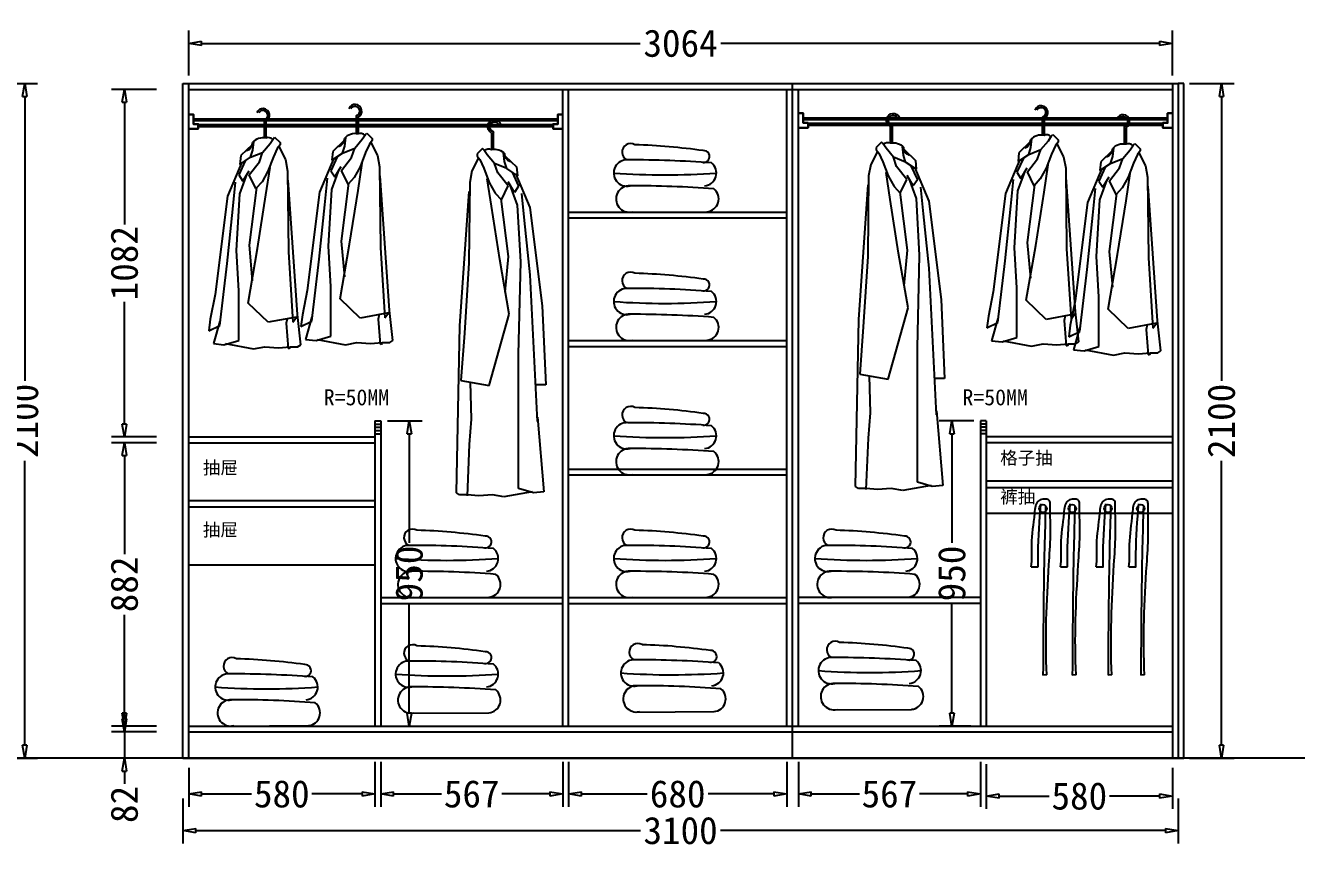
# Model space of a CAD drawing. Header units: millimetres. Extents: x 304407 to 361076, y -1262425 to -1203358.
# Drawn here: x 312663 to 316622, y -1259102 to -1256539 of the extents above; entities that cross this region are included whole.
import ezdxf

# ---------------------------------------------------------------- set-up
doc = ezdxf.new("R2010")
doc.units = ezdxf.units.MM
doc.header["$LTSCALE"] = 20
doc.layers.get('Defpoints').update_dxf_attribs({"color": 250})
for name, color, linetype in [('4', 1, 'Continuous'), ('6', 6, 'Continuous'), ('8', 8, 'Continuous'), ('LAYER10', 11, 'Continuous'), ('LAYER8', 11, 'Continuous'), ('图层3', 4, 'Continuous'), ('墙体', 40, 'Continuous')]:
    doc.layers.add(name, color=color, linetype=linetype)
doc.styles.get("Standard").update_dxf_attribs({"font": 'SimSun.ttf', "height": 85})
doc.styles.add('text', font='SimSun.ttf', dxfattribs={"height": 85})
doc.dimstyles.new('周文晶', dxfattribs={"dimtxt": 70, "dimasz": 40, "dimexe": 40, "dimexo": 30, "dimgap": 10, "dimtad": 0, "dimdec": 0, "dimtxsty": 'Standard', "dimblk": 'CLOSEDBLANK', "dimcen": 200, "dimclrd": 256, "dimclre": 256, "dimadec": 0, "dimazin": 0, "dimtfac": 1, "dimtdec": 0, "dimtmove": 0, "dimatfit": 3, "dimldrblk": 'CLOSEDBLANK', "dimfxl": 100, "dimfxlon": 1, "dimarcsym": 0})

# ---------------------------------------------------------------- blocks, each defined once
blk = doc.blocks.new('_ClosedBlank')
at = {"color": 0, "linetype": 'ByBlock', "lineweight": -2}
for p, q in [((-1, 0.167), (0, 0)), ((-1, 0.167), (-1, -0.167)), ((0, 0), (-1, -0.167))]:
    blk.add_line(p, q, dxfattribs=at)
blk = doc.blocks.new('*D2313')
at = {"lineweight": -2, "transparency": 16777216}
for p, q in [((312560.9, -1256720.1), (312700.9, -1256720.1)), ((312660.9, -1256760.1), (312660.9, -1257645.3)), ((312660.9, -1258780.1), (312660.9, -1257894.8)), ((312560.9, -1258820.1), (312700.9, -1258820.1))]:
    blk.add_line(p, q, dxfattribs=at)
at = {"layer": 'Defpoints', "color": 0, "transparency": 16777216}
for p in [(312526, -1256720.1), (312660.9, -1256720.1), (312526, -1258820.1)]:
    blk.add_point(p, dxfattribs=at)
at = {"lineweight": -2, "transparency": 16777216, "xscale": 40, "yscale": 40, "zscale": 40}
for p, rotation in [((312660.9, -1256720.1), 90), ((312660.9, -1258820.1), 270)]:
    blk.add_blockref('_ClosedBlank', p, dxfattribs=dict(at, rotation=rotation))
at = {"color": 0, "transparency": 16777216, "insert": (312660.9, -1257770.1), "char_height": 85, "attachment_point": 5, "rotation": 90}
blk.add_mtext('2100', dxfattribs=at)
blk = doc.blocks.new('*D2316')
at = {"lineweight": -2, "transparency": 16777216}
for p, q in [((313171.6, -1258850.1), (313171.6, -1258971.6)), ((313751.6, -1258831.6), (313751.6, -1258971.6)), ((313211.6, -1258931.6), (313367.5, -1258931.6)), ((313711.6, -1258931.6), (313555.6, -1258931.6))]:
    blk.add_line(p, q, dxfattribs=at)
at = {"layer": 'Defpoints', "color": 0, "transparency": 16777216}
for p in [(313751.6, -1258720.1), (313171.6, -1258820.1), (313751.6, -1258931.6)]:
    blk.add_point(p, dxfattribs=at)
at = {"lineweight": -2, "transparency": 16777216, "xscale": 40, "yscale": 40, "zscale": 40, "rotation": 180}
blk.add_blockref('_ClosedBlank', (313171.6, -1258931.6), dxfattribs=at)
at = {"lineweight": -2, "transparency": 16777216, "xscale": 40, "yscale": 40, "zscale": 40}
blk.add_blockref('_ClosedBlank', (313751.6, -1258931.6), dxfattribs=at)
at = {"color": 0, "transparency": 16777216, "insert": (313461.6, -1258931.6), "char_height": 85, "attachment_point": 5}
blk.add_mtext('580', dxfattribs=at)
blk = doc.blocks.new('*D2317')
at = {"lineweight": -2, "transparency": 16777216}
for p, q in [((315070.6, -1258831.6), (315070.6, -1258971.6)), ((315637.6, -1258831.6), (315637.6, -1258971.6)), ((315110.6, -1258931.6), (315260.5, -1258931.6)), ((315597.6, -1258931.6), (315447.7, -1258931.6))]:
    blk.add_line(p, q, dxfattribs=at)
at = {"layer": 'Defpoints', "color": 0, "transparency": 16777216}
for p in [(315070.6, -1258720.1), (315637.6, -1258720.1), (315637.6, -1258931.6)]:
    blk.add_point(p, dxfattribs=at)
at = {"lineweight": -2, "transparency": 16777216, "xscale": 40, "yscale": 40, "zscale": 40, "rotation": 180}
blk.add_blockref('_ClosedBlank', (315070.6, -1258931.6), dxfattribs=at)
at = {"lineweight": -2, "transparency": 16777216, "xscale": 40, "yscale": 40, "zscale": 40}
blk.add_blockref('_ClosedBlank', (315637.6, -1258931.6), dxfattribs=at)
at = {"color": 0, "transparency": 16777216, "insert": (315354.1, -1258931.6), "char_height": 85, "attachment_point": 5}
blk.add_mtext('567', dxfattribs=at)
blk = doc.blocks.new('*D2318')
at = {"lineweight": -2, "transparency": 16777216}
for p, q in [((313171.6, -1256694.7), (313171.6, -1256554.7)), ((316235.6, -1256694.7), (316235.6, -1256554.7)), ((313211.6, -1256594.7), (314578.3, -1256594.7)), ((316195.6, -1256594.7), (314828.8, -1256594.7))]:
    blk.add_line(p, q, dxfattribs=at)
at = {"layer": 'Defpoints', "color": 0, "transparency": 16777216}
for p in [(316235.6, -1256594.7), (313171.6, -1256738.1), (316235.6, -1256738.1)]:
    blk.add_point(p, dxfattribs=at)
at = {"lineweight": -2, "transparency": 16777216, "xscale": 40, "yscale": 40, "zscale": 40, "rotation": 180}
blk.add_blockref('_ClosedBlank', (313171.6, -1256594.7), dxfattribs=at)
at = {"lineweight": -2, "transparency": 16777216, "xscale": 40, "yscale": 40, "zscale": 40}
blk.add_blockref('_ClosedBlank', (316235.6, -1256594.7), dxfattribs=at)
at = {"color": 0, "transparency": 16777216, "insert": (314703.6, -1256594.7), "char_height": 85, "attachment_point": 5}
blk.add_mtext('3064', dxfattribs=at)
blk = doc.blocks.new('*D2319')
at = {"lineweight": -2, "transparency": 16777216}
for p, q in [((313153.6, -1258945.7), (313153.6, -1259085.7)), ((316253.6, -1258945.7), (316253.6, -1259085.7)), ((313193.6, -1259045.7), (314579.3, -1259045.7)), ((316213.6, -1259045.7), (314827.8, -1259045.7))]:
    blk.add_line(p, q, dxfattribs=at)
at = {"layer": 'Defpoints', "color": 0, "transparency": 16777216}
for p in [(313153.6, -1258820.1), (316253.6, -1258820.1), (316253.6, -1259045.7)]:
    blk.add_point(p, dxfattribs=at)
at = {"lineweight": -2, "transparency": 16777216, "xscale": 40, "yscale": 40, "zscale": 40, "rotation": 180}
blk.add_blockref('_ClosedBlank', (313153.6, -1259045.7), dxfattribs=at)
at = {"lineweight": -2, "transparency": 16777216, "xscale": 40, "yscale": 40, "zscale": 40}
blk.add_blockref('_ClosedBlank', (316253.6, -1259045.7), dxfattribs=at)
at = {"color": 0, "transparency": 16777216, "insert": (314703.6, -1259045.7), "char_height": 85, "attachment_point": 5}
blk.add_mtext('3100', dxfattribs=at)
blk = doc.blocks.new('*D2320')
at = {"lineweight": -2, "transparency": 16777216}
for p, q in [((316288.4, -1256720.1), (316428.4, -1256720.1)), ((316388.4, -1256760.1), (316388.4, -1257645.3)), ((316388.4, -1258780.1), (316388.4, -1257894.8)), ((316288.4, -1258820.1), (316428.4, -1258820.1))]:
    blk.add_line(p, q, dxfattribs=at)
at = {"layer": 'Defpoints', "color": 0, "transparency": 16777216}
for p in [(316253.6, -1256720.1), (316388.4, -1256720.1), (316253.6, -1258820.1)]:
    blk.add_point(p, dxfattribs=at)
at = {"lineweight": -2, "transparency": 16777216, "xscale": 40, "yscale": 40, "zscale": 40}
for p, rotation in [((316388.4, -1256720.1), 90), ((316388.4, -1258820.1), 270)]:
    blk.add_blockref('_ClosedBlank', p, dxfattribs=dict(at, rotation=rotation))
at = {"color": 0, "transparency": 16777216, "insert": (316388.4, -1257770.1), "char_height": 85, "attachment_point": 5, "rotation": 90}
blk.add_mtext('2100', dxfattribs=at)
blk = doc.blocks.new('*D2321')
at = {"lineweight": -2, "transparency": 16777216}
for p, q in [((315616.6, -1257770.1), (315508.6, -1257770.1)), ((315548.6, -1257810.1), (315548.6, -1258150.1)), ((315548.6, -1258680.1), (315548.6, -1258340.1)), ((315607.6, -1258720.1), (315508.6, -1258720.1))]:
    blk.add_line(p, q, dxfattribs=at)
at = {"layer": 'Defpoints', "color": 0, "transparency": 16777216}
for p in [(315646.6, -1257770.1), (315548.6, -1258720.1), (315637.6, -1258720.1)]:
    blk.add_point(p, dxfattribs=at)
at = {"lineweight": -2, "transparency": 16777216, "xscale": 40, "yscale": 40, "zscale": 40}
for p, rotation in [((315548.6, -1257770.1), 90), ((315548.6, -1258720.1), 270)]:
    blk.add_blockref('_ClosedBlank', p, dxfattribs=dict(at, rotation=rotation))
at = {"color": 0, "transparency": 16777216, "insert": (315548.6, -1258245.1), "char_height": 85, "attachment_point": 5, "rotation": 90}
blk.add_mtext('950', dxfattribs=at)
blk = doc.blocks.new('*D2322')
at = {"lineweight": -2, "transparency": 16777216}
for p, q in [((315655.6, -1258838.3), (315655.6, -1258978.3)), ((316235.6, -1258850.1), (316235.6, -1258978.3)), ((315695.6, -1258938.3), (315851.5, -1258938.3)), ((316195.6, -1258938.3), (316039.6, -1258938.3))]:
    blk.add_line(p, q, dxfattribs=at)
at = {"layer": 'Defpoints', "color": 0, "transparency": 16777216}
for p in [(315655.6, -1258720.1), (316235.6, -1258820.1), (316235.6, -1258938.3)]:
    blk.add_point(p, dxfattribs=at)
at = {"lineweight": -2, "transparency": 16777216, "xscale": 40, "yscale": 40, "zscale": 40, "rotation": 180}
blk.add_blockref('_ClosedBlank', (315655.6, -1258938.3), dxfattribs=at)
at = {"lineweight": -2, "transparency": 16777216, "xscale": 40, "yscale": 40, "zscale": 40}
blk.add_blockref('_ClosedBlank', (316235.6, -1258938.3), dxfattribs=at)
at = {"color": 0, "transparency": 16777216, "insert": (315945.6, -1258938.3), "char_height": 85, "attachment_point": 5}
blk.add_mtext('580', dxfattribs=at)
blk = doc.blocks.new('*D2323')
at = {"lineweight": -2, "transparency": 16777216}
for p, q in [((312971.3, -1258698.1), (312971.3, -1258658.1)), ((313071.3, -1258738.1), (312931.3, -1258738.1)), ((312971.3, -1258738.1), (312971.3, -1258820.1)), ((313071.3, -1258820.1), (312931.3, -1258820.1)), ((312971.3, -1258860.1), (312971.3, -1258900.1))]:
    blk.add_line(p, q, dxfattribs=at)
at = {"layer": 'Defpoints', "color": 0, "transparency": 16777216}
for p in [(312971.3, -1258738.1), (313171.6, -1258738.1), (313153.6, -1258820.1)]:
    blk.add_point(p, dxfattribs=at)
at = {"lineweight": -2, "transparency": 16777216, "xscale": 40, "yscale": 40, "zscale": 40}
for p, rotation in [((312971.3, -1258738.1), 270), ((312971.3, -1258820.1), 90)]:
    blk.add_blockref('_ClosedBlank', p, dxfattribs=dict(at, rotation=rotation))
at = {"color": 0, "transparency": 16777216, "insert": (312971.3, -1258964.2), "char_height": 85, "attachment_point": 5, "rotation": 90}
blk.add_mtext('82', dxfattribs=at)
blk = doc.blocks.new('*D2324')
at = {"lineweight": -2, "transparency": 16777216}
for p, q in [((313071.3, -1257838.1), (312931.3, -1257838.1)), ((312971.3, -1257878.1), (312971.3, -1258184.8)), ((312971.3, -1258680.1), (312971.3, -1258373.4)), ((313071.3, -1258720.1), (312931.3, -1258720.1))]:
    blk.add_line(p, q, dxfattribs=at)
at = {"layer": 'Defpoints', "color": 0, "transparency": 16777216}
for p in [(312971.3, -1257838.1), (313171.6, -1257838.1), (313171.6, -1258720.1)]:
    blk.add_point(p, dxfattribs=at)
at = {"lineweight": -2, "transparency": 16777216, "xscale": 40, "yscale": 40, "zscale": 40}
for p, rotation in [((312971.3, -1257838.1), 90), ((312971.3, -1258720.1), 270)]:
    blk.add_blockref('_ClosedBlank', p, dxfattribs=dict(at, rotation=rotation))
at = {"color": 0, "transparency": 16777216, "insert": (312971.3, -1258279.1), "char_height": 85, "attachment_point": 5, "rotation": 90}
blk.add_mtext('882', dxfattribs=at)
blk = doc.blocks.new('*D2325')
at = {"lineweight": -2, "transparency": 16777216}
for p, q in [((313071.3, -1256738.1), (312931.3, -1256738.1)), ((312971.3, -1256778.1), (312971.3, -1257158.8)), ((312971.3, -1257780.1), (312971.3, -1257399.4)), ((313071.3, -1257820.1), (312931.3, -1257820.1))]:
    blk.add_line(p, q, dxfattribs=at)
at = {"layer": 'Defpoints', "color": 0, "transparency": 16777216}
for p in [(312971.3, -1256738.1), (313171.6, -1256738.1), (313171.6, -1257820.1)]:
    blk.add_point(p, dxfattribs=at)
at = {"lineweight": -2, "transparency": 16777216, "xscale": 40, "yscale": 40, "zscale": 40}
for p, rotation in [((312971.3, -1256738.1), 90), ((312971.3, -1257820.1), 270)]:
    blk.add_blockref('_ClosedBlank', p, dxfattribs=dict(at, rotation=rotation))
at = {"color": 0, "transparency": 16777216, "insert": (312971.3, -1257279.1), "char_height": 85, "attachment_point": 5, "rotation": 90}
blk.add_mtext('1082', dxfattribs=at)
blk = doc.blocks.new('*D2326')
at = {"lineweight": -2, "transparency": 16777216}
for p, q in [((313769.6, -1258831.6), (313769.6, -1258971.6)), ((314336.6, -1258831.6), (314336.6, -1258971.6)), ((313809.6, -1258931.6), (313959.5, -1258931.6)), ((314296.6, -1258931.6), (314146.7, -1258931.6))]:
    blk.add_line(p, q, dxfattribs=at)
at = {"layer": 'Defpoints', "color": 0, "transparency": 16777216}
for p in [(313769.6, -1258720.1), (314336.6, -1258720.1), (314336.6, -1258931.6)]:
    blk.add_point(p, dxfattribs=at)
at = {"lineweight": -2, "transparency": 16777216, "xscale": 40, "yscale": 40, "zscale": 40, "rotation": 180}
blk.add_blockref('_ClosedBlank', (313769.6, -1258931.6), dxfattribs=at)
at = {"lineweight": -2, "transparency": 16777216, "xscale": 40, "yscale": 40, "zscale": 40}
blk.add_blockref('_ClosedBlank', (314336.6, -1258931.6), dxfattribs=at)
at = {"color": 0, "transparency": 16777216, "insert": (314053.1, -1258931.6), "char_height": 85, "attachment_point": 5}
blk.add_mtext('567', dxfattribs=at)
blk = doc.blocks.new('*D2327')
at = {"lineweight": -2, "transparency": 16777216}
for p, q in [((313790.6, -1257770.1), (313898.6, -1257770.1)), ((313858.6, -1257810.1), (313858.6, -1258150.1)), ((313858.6, -1258680.1), (313858.6, -1258340.1)), ((313799.6, -1258720.1), (313898.6, -1258720.1))]:
    blk.add_line(p, q, dxfattribs=at)
at = {"layer": 'Defpoints', "color": 0, "transparency": 16777216}
for p in [(313760.6, -1257770.1), (313769.6, -1258720.1), (313858.6, -1258720.1)]:
    blk.add_point(p, dxfattribs=at)
at = {"lineweight": -2, "transparency": 16777216, "xscale": 40, "yscale": 40, "zscale": 40}
for p, rotation in [((313858.6, -1257770.1), 90), ((313858.6, -1258720.1), 270)]:
    blk.add_blockref('_ClosedBlank', p, dxfattribs=dict(at, rotation=rotation))
at = {"color": 0, "transparency": 16777216, "insert": (313858.6, -1258245.1), "char_height": 85, "attachment_point": 5, "rotation": 90}
blk.add_mtext('950', dxfattribs=at)
blk = doc.blocks.new('*D2328')
at = {"lineweight": -2, "transparency": 16777216}
for p, q in [((314354.6, -1258831.6), (314354.6, -1258971.6)), ((315034.6, -1258831.6), (315034.6, -1258971.6)), ((314394.6, -1258931.6), (314599.8, -1258931.6)), ((314994.6, -1258931.6), (314789.3, -1258931.6))]:
    blk.add_line(p, q, dxfattribs=at)
at = {"layer": 'Defpoints', "color": 0, "transparency": 16777216}
for p in [(314354.6, -1258720.1), (315034.6, -1258720.1), (315034.6, -1258931.6)]:
    blk.add_point(p, dxfattribs=at)
at = {"lineweight": -2, "transparency": 16777216, "xscale": 40, "yscale": 40, "zscale": 40, "rotation": 180}
blk.add_blockref('_ClosedBlank', (314354.6, -1258931.6), dxfattribs=at)
at = {"lineweight": -2, "transparency": 16777216, "xscale": 40, "yscale": 40, "zscale": 40}
blk.add_blockref('_ClosedBlank', (315034.6, -1258931.6), dxfattribs=at)
at = {"color": 0, "transparency": 16777216, "insert": (314694.6, -1258931.6), "char_height": 85, "attachment_point": 5}
blk.add_mtext('680', dxfattribs=at)
blk = doc.blocks.new('A$C1C5764E0')
at = {"layer": '8'}
for p, q in [((172.3, 708.4), (172.3, 657.4)), ((178.3, 708.4), (178.3, 657.4)), ((135.3, 635.3), (99.9, 601.9)), ((137.4, 618.5), (140.1, 644.9)), ((167.9, 611.6), (191.5, 639.3)), ((191.5, 639.3), (201.2, 654.6)), ((201.2, 654.6), (205.3, 658.7)), ((205.3, 658.7), (222, 642.1)), ((222, 635.2), (213.6, 624.1)), ((222, 642.1), (222, 635.2)), ((99.9, 601.9), (97.1, 574.2)), ((97.1, 574.2), (130.4, 596.4)), ((130.4, 596.4), (137.4, 618.5)), ((130.4, 596.4), (167.9, 611.6)), ((158.2, 582.5), (167.9, 611.6)), ((201.2, 597.8), (184.5, 553.4)), ((213.6, 624.1), (201.2, 597.8)), ((217.8, 629.6), (238.6, 589.4)), ((103, 580.9), (58.4, 475.1)), ((113.7, 585.2), (93.2, 541.7)), ((106.3, 522.1), (125.9, 554.7)), ((126.3, 542.3), (158.2, 582.5)), ((178.3, 479.5), (191.3, 564.6)), ((238.6, 589.4), (245.5, 553.4)), ((75, 435), (83.4, 518.8)), ((93.2, 541.7), (106.3, 522.1)), ((96.5, 482.8), (119.4, 544.9)), ((147.1, 499.3), (126.3, 542.3)), ((166.5, 520.1), (147.1, 499.3)), ((184.5, 553.4), (166.5, 520.1)), ((245.5, 553.4), (248.3, 302.5)), ((276.4, 106.8), (247, 525.3)), ((58.4, 475.1), (19.5, 168.8)), ((86.6, 306.3), (96.5, 482.8)), ((148.8, 502.4), (125.9, 322.6)), ((152.1, 312.8), (178.3, 479.5)), ((57, 265.8), (75, 435)), ((125.9, 322.6), (135.7, 211.4)), ((93.2, 180.9), (86.6, 306.3)), ((122.6, 142.8), (152.1, 312.8)), ((248.3, 302.5), (262.2, 83.5)), ((34.3, 73.1), (57, 265.8)), ((19.5, 168.8), (4.8, 92.7)), ((93.2, 26.2), (93.2, 180.9)), ((184.8, 82.8), (122.6, 142.8)), ((4.8, 92.7), (0, 56.7)), ((34.3, 86.2), (14.7, 16.3)), ((273.1, 99.1), (184.8, 82.8)), ((244.2, 93.8), (240.9, 79.6)), ((240.9, 79.6), (247.4, 1.1)), ((262.2, 83.5), (273.1, 99.1)), ((286.7, 13.1), (276.4, 106.8)), ((0, 56.7), (34.3, 73.1)), ((14.7, 16.3), (47.4, 13.1)), ((47.4, 13.1), (93.2, 26.2)), ((50.7, 16.3), (139, 0)), ((139, 0), (175, 6.5)), ((175, 6.5), (217.5, 3.3)), ((217.5, 3.3), (253.5, 6.5)), ((247.4, 1.1), (254, 3.3)), ((253.5, 6.5), (276.9, 6.5)), ((276.9, 6.5), (286.7, 13.1))]:
    blk.add_line(p, q, dxfattribs=at)
for centre, radius, start, end in [((168.9, 727.1), 20.9, 296.6338, 159.5285), ((168.9, 727.1), 14.9, 296.6338, 150.6175), ((175.9, 709.9), 3.91, 94.6712, 201.9626), ((110.9, 641.2), 25.1, 286.2636, 2.0248), ((168.9, 613.1), 43.9, 77.6993, 138.5966), ((186.2, 639.8), 18, 42.48, 116.3392)]:
    blk.add_arc(centre, radius, start, end, dxfattribs=at)
blk = doc.blocks.new('A$C4F477F88')
at = {"layer": 'LAYER10'}
blk.add_blockref('A$C1C5764E0', (0, 0), dxfattribs=at)
blk = doc.blocks.new('A$C5E603B19')
at = {"layer": 'LAYER8'}
blk.add_blockref('A$C4F477F88', (0, 0), dxfattribs=at)
blk = doc.blocks.new('A$C1B0A679D')
at = {"layer": '图层3'}
blk.add_blockref('A$C5E603B19', (0, 0), dxfattribs=at)
blk = doc.blocks.new('A$C52EB379C')
at = {"layer": '8'}
for p, q in [((163.3, 1134.6), (163.3, 1083.5)), ((169.3, 1134.6), (169.3, 1083.5)), ((128.4, 1044.7), (131.2, 1071)), ((182.5, 1065.5), (192.3, 1080.7)), ((192.3, 1080.7), (196.4, 1084.9)), ((196.4, 1084.9), (213.1, 1068.3)), ((126.4, 1061.5), (91, 1028.1)), ((121.5, 1022.5), (128.4, 1044.7)), ((121.5, 1022.5), (159, 1037.8)), ((149.3, 1008.7), (159, 1037.8)), ((159, 1037.8), (182.5, 1065.5)), ((204.7, 1050.2), (192.3, 1023.9)), ((213.1, 1061.3), (204.7, 1050.2)), ((208.9, 1055.8), (229.7, 1015.6)), ((213.1, 1068.3), (213.1, 1061.3)), ((94.1, 1007.1), (49.5, 901.3)), ((104.8, 1011.4), (84.3, 967.8)), ((91, 1028.1), (88.2, 1000.3)), ((88.2, 1000.3), (121.5, 1022.5)), ((117.4, 968.5), (149.3, 1008.7)), ((169.3, 905.7), (182.4, 990.7)), ((192.3, 1023.9), (175.6, 979.5)), ((229.7, 1015.6), (236.6, 979.5)), ((84.3, 967.8), (97.4, 948.2)), ((87.6, 909), (110.5, 971.1)), ((97.4, 948.2), (117, 980.9)), ((138.2, 925.5), (117.4, 968.5)), ((175.6, 979.5), (157.6, 946.3)), ((236.6, 979.5), (239.4, 728.7)), ((267.5, 533), (238.1, 951.5)), ((66.1, 861.1), (74.5, 944.9)), ((139.9, 928.6), (117, 748.8)), ((157.6, 946.3), (138.2, 925.5)), ((49.5, 901.3), (10.6, 595)), ((77.7, 732.4), (87.6, 909)), ((143.2, 738.9), (169.3, 905.7)), ((48.1, 692), (66.1, 861.1)), ((84.3, 444.7), (77.7, 732.4)), ((113.7, 568.9), (143.2, 738.9)), ((117, 748.8), (126.8, 637.6)), ((239.4, 728.7), (253.3, 509.7)), ((25.4, 235.4), (48.1, 692)), ((10.6, 595), (0, 349)), ((175.9, 346.6), (113.7, 568.9)), ((277.8, 13.1), (267.5, 533)), ((253.3, 509.7), (264.2, 362.9)), ((84.3, 26.2), (84.3, 444.7)), ((264.2, 362.9), (175.9, 346.6)), ((235.3, 357.6), (232, 242)), ((0, 349), (31, 349)), ((25.4, 248.5), (5.8, 16.3)), ((232, 242), (238.5, 163.5)), ((238.5, 163.5), (245.1, 3.3)), ((5.8, 16.3), (38.5, 13.1)), ((38.5, 13.1), (84.3, 26.2)), ((41.7, 16.3), (130.1, 0)), ((130.1, 0), (166.1, 6.5)), ((166.1, 6.5), (208.6, 3.3)), ((208.6, 3.3), (244.6, 6.5)), ((244.6, 6.5), (268, 6.5)), ((268, 6.5), (277.8, 13.1))]:
    blk.add_line(p, q, dxfattribs=at)
for centre, radius, start, end in [((160, 1153.2), 20.9, 296.6338, 159.5285), ((160, 1153.2), 14.9, 296.6338, 150.6175), ((167, 1136), 3.91, 94.6712, 201.9626), ((160, 1039.2), 43.9, 77.6993, 138.5966), ((177.3, 1066), 18, 42.48, 116.3392), ((102, 1067.4), 25.1, 286.2636, 2.0248)]:
    blk.add_arc(centre, radius, start, end, dxfattribs=at)
blk = doc.blocks.new('A$C05785CA5')
at = {"layer": 'LAYER10'}
blk.add_blockref('A$C52EB379C', (0, 0), dxfattribs=at)
blk = doc.blocks.new('A$C100967EE')
at = {"layer": 'LAYER10'}
blk.add_blockref('A$C05785CA5', (0, 0), dxfattribs=at)
blk = doc.blocks.new('A$C65D30603')
at = {"layer": 'LAYER8'}
blk.add_blockref('A$C100967EE', (0, 0), dxfattribs=at)
blk = doc.blocks.new('A$C50CE712E')
at = {"layer": '图层3'}
blk.add_blockref('A$C65D30603', (0, 0), dxfattribs=at)
blk = doc.blocks.new('A$C11F00F61')
at = {"color": 8}
blk.add_line((48.2, 0), (290.3, 1.2), dxfattribs=at)
at = {"layer": '墙体', "color": 8}
for centre, radius, start, end in [((52.6, 186.6), 26.7, 59.8021, 244.0801), ((9.8, -1698.7), 1909.1, 81.8981, 88.3112), ((41, 121.6), 41, 86.0834, 284.0988), ((53.8, -3125.6), 3288.1, 85.6244, 90.1755), ((280.3, 173), 18.4, 260.1551, 94.4157), ((159.2, 2329.1), 2213.2, 265.8756, 274.159), ((279.7, 121.7), 40, 274.9406, 51.3165), ((48.2, 41), 41, 86.0834, 284.0988), ((61, -3206.2), 3288.1, 85.6244, 90.1755), ((286.9, 41.1), 40, 274.9406, 51.3165)]:
    blk.add_arc(centre, radius, start, end, dxfattribs=at)
blk = doc.blocks.new('A$C3B9601DC')
at = {"layer": '4', "color": 8}
blk.add_line((62, 1.5), (47.4, 0), dxfattribs=at)
for points, knots in [([(62, 1.5), (55.4, 144.3), (62.8, 324.3), (78.7, 548.8), (75.2, 622.1), (75.7, 684.6), (46.8, 686.9), (17.9, 676.1), (12.7, 599.8), (-1.5, 524.3), (4.4, 450.4), (0, 421.8)], [0, 0, 0, 0, 428.516837, 544.203019, 664.137455, 677.621305, 701.749401, 722.125787, 770.743064, 895.133582, 980.731534, 980.731534, 980.731534, 980.731534]), ([(37.8, 667.5), (32.8, 603.2), (26.4, 521.3), (26.8, 439.3), (26.9, 421.8)], [0, 0, 0, 0, 193.394932, 246.046188, 246.046188, 246.046188, 246.046188])]:
    blk.add_open_spline(points, degree=3, knots=knots, dxfattribs=at)
blk.add_spline([(57.6, 658.7), (53.2, 497.8), (47.4, 0)], degree=3, dxfattribs=at)
blk.add_open_spline([(1.4, 421.8), (10.7, 421.8), (19.9, 421.8), (29.2, 421.8)], degree=3, dxfattribs=at)
at = {"layer": '6', "color": 8}
blk.add_circle((47.2, 648.9), 15, dxfattribs=at)
blk = doc.blocks.new('edr334343')
at = {"layer": '6', "color": 8, "xscale": 0.7999999999301508, "yscale": 0.7999999999301508, "zscale": 0.7999999999301508}
for p in [(311012.9, -1202094.7), (311104.2, -1202094.7), (311215.5, -1202094.7), (311317.6, -1202094.7)]:
    blk.add_blockref('A$C3B9601DC', p, dxfattribs=at)

msp = doc.modelspace()

# ---------------------------------------------------------------- linework, layer by layer
for p, q in [((313153.6, -1258820.1), (313153.6, -1256720.1)), ((313153.6, -1256720.1), (316253.6, -1256720.1)), ((313171.6, -1258820.1), (313171.6, -1256720.1)), ((313171.6, -1256738.1), (316235.6, -1256738.1)), ((314336.6, -1258720.1), (314336.6, -1256738.1)), ((314354.6, -1258720.1), (314354.6, -1256738.1)), ((315034.6, -1258720.1), (315034.6, -1256738.1)), ((315052.6, -1258820.1), (315052.6, -1256720.1)), ((315070.6, -1258720.1), (315070.6, -1256738.1)), ((316235.6, -1256720.1), (316235.6, -1258820.1)), ((316253.6, -1256720.1), (316253.6, -1258820.1)), ((316271.6, -1256720.1), (316253.6, -1256720.1)), ((316271.6, -1258820.1), (316271.6, -1256720.1)), ((314354.6, -1257120.1), (315034.6, -1257120.1)), ((314354.6, -1257138.1), (315034.6, -1257138.1)), ((314354.6, -1257520.1), (315034.6, -1257520.1)), ((314354.6, -1257538.1), (315034.6, -1257538.1)), ((313751.6, -1257770.1), (313751.6, -1258720.1)), ((313751.6, -1257770.1), (313769.6, -1257770.1)), ((313751.6, -1257780.1), (313769.6, -1257780.1)), ((313769.6, -1257770.1), (313769.6, -1258720.1)), ((315637.6, -1257770.1), (315637.6, -1258720.1)), ((315655.6, -1257770.1), (315637.6, -1257770.1)), ((315655.6, -1257780.1), (315637.6, -1257780.1)), ((315655.6, -1257770.1), (315655.6, -1258720.1)), ((313171.6, -1257820.1), (313751.6, -1257820.1)), ((313751.6, -1257790.1), (313769.6, -1257790.1)), ((313751.6, -1257800.1), (313769.6, -1257800.1)), ((313751.6, -1257810.1), (313769.6, -1257810.1)), ((315655.6, -1257790.1), (315637.6, -1257790.1)), ((315655.6, -1257800.1), (315637.6, -1257800.1)), ((315655.6, -1257810.1), (315637.6, -1257810.1)), ((316235.6, -1257820.1), (315655.6, -1257820.1)), ((313171.6, -1257838.1), (313751.6, -1257838.1)), ((316235.6, -1257838.1), (315655.6, -1257838.1)), ((314354.6, -1257920.1), (315034.6, -1257920.1)), ((314354.6, -1257938.1), (315034.6, -1257938.1)), ((316235.6, -1257958.1), (315655.6, -1257958.1)), ((316235.6, -1257978.1), (315655.6, -1257978.1)), ((313171.6, -1258018.1), (313751.6, -1258018.1)), ((313171.6, -1258038.1), (313751.6, -1258038.1)), ((316235.6, -1258058.1), (315655.6, -1258058.1)), ((313171.6, -1258218.1), (313751.6, -1258218.1)), ((313769.6, -1258320.1), (314336.6, -1258320.1)), ((313769.6, -1258338.1), (314336.6, -1258338.1)), ((314354.6, -1258320.1), (315034.6, -1258320.1)), ((314354.6, -1258338.1), (315034.6, -1258338.1)), ((315637.6, -1258320.1), (315070.6, -1258320.1)), ((315637.6, -1258338.1), (315070.6, -1258338.1)), ((313171.6, -1258720.1), (316235.6, -1258720.1)), ((313171.6, -1258738.1), (316235.6, -1258738.1)), ((313153.6, -1258820.1), (316253.6, -1258820.1)), ((316253.6, -1258820.1), (316271.6, -1258820.1))]:
    msp.add_line(p, q)
at = {"color": 8}
msp.add_line((361075.9, -1258820.1), (304407.4, -1258820.1), dxfattribs=at)
msp.add_line((361075.9, -1258820.1), (304407.4, -1258820.1), dxfattribs=at)
at = {"lineweight": 30}
for points in [[(313171.6, -1256815.8), (313186.6, -1256815.8), (313186.6, -1256845.8), (313201.6, -1256845.8), (313201.6, -1256860.8), (313171.6, -1256860.8)], [(314321.6, -1256830.8), (313186.6, -1256830.8)], [(314336.6, -1256815.8), (314321.6, -1256815.8), (314321.6, -1256845.8), (314306.6, -1256845.8), (314306.6, -1256860.8), (314336.6, -1256860.8)], [(315070.6, -1256812.4), (315085.6, -1256812.4), (315085.6, -1256842.4), (315100.6, -1256842.4), (315100.6, -1256857.4), (315070.6, -1256857.4)], [(316220.6, -1256827.4), (315085.6, -1256827.4)], [(316220.6, -1256832), (315085.6, -1256832)], [(316235.6, -1256812.4), (316220.6, -1256812.4), (316220.6, -1256842.4), (316205.6, -1256842.4), (316205.6, -1256857.4), (316235.6, -1256857.4)], [(314321.6, -1256835.4), (313186.6, -1256835.4)], [(314306.6, -1256847.9), (313201.6, -1256847.9)], [(314306.6, -1256853.3), (313201.6, -1256853.3)], [(316205.6, -1256844.5), (315100.6, -1256844.5)], [(316205.6, -1256849.9), (315100.6, -1256849.9)]]:
    msp.add_lwpolyline(points, dxfattribs=at)

# ---------------------------------------------------------------- block references
for name, p in [('A$C1B0A679D', (313520.8, -1257532.8)), ('A$C1B0A679D', (315657.6, -1257537.1)), ('A$C1B0A679D', (313234.1, -1257545.9)), ('A$C1B0A679D', (315912.8, -1257565)), ('A$C11F00F61', (314495.4, -1257120.1)), ('A$C11F00F61', (314495.4, -1257520.1)), ('A$C11F00F61', (314495.4, -1257938.1)), ('edr334343', (4781.6, -56467.3)), ('A$C11F00F61', (313816.1, -1258320.1)), ('A$C11F00F61', (314495.4, -1258320.1)), ('A$C11F00F61', (315121.8, -1258320.1)), ('A$C11F00F61', (315132.9, -1258669.3)), ('A$C11F00F61', (313816.1, -1258680.1)), ('A$C11F00F61', (314517.6, -1258676.4)), ('A$C11F00F61', (313254.1, -1258720.1))]:
    msp.add_blockref(name, p)
at = {"xscale": -1}
for p in [(314283.6, -1258007), (315526, -1257987)]:
    msp.add_blockref('A$C50CE712E', p, dxfattribs=at)

# ---------------------------------------------------------------- texts
at = {"attachment_point": 1, "style": 'text'}
for s, insert, char_height, width in [('R=50MM', (313592.1, -1257671.6), 50, 419.038), ('R=50MM', (315581.4, -1257671.6), 50, 419.038), ('格子抽', (315699.2, -1257865.2), 40, 305.609), ('抽屉', (313215.9, -1257895.8), 40, 305.609), ('裤抽', (315699.2, -1257986.4), 40, 305.609), ('抽屉', (313215.9, -1258089.1), 40, 305.609)]:
    msp.add_mtext(s, dxfattribs=dict(at, insert=insert, char_height=char_height, width=width))

# ---------------------------------------------------------------- dimensions: what is measured, and where the dimension line sits
for base, p1, p2, picture, middle in [((316235.6, -1256594.7), (313171.6, -1256738.1), (316235.6, -1256738.1), '*D2318', (314703.6, -1256594.7)), ((313751.6, -1258931.6), (313171.6, -1258820.1), (313751.6, -1258720.1), '*D2316', (313461.6, -1258931.6)), ((314336.6, -1258931.6), (313769.6, -1258720.1), (314336.6, -1258720.1), '*D2326', (314053.1, -1258931.6)), ((315034.6, -1258931.6), (314354.6, -1258720.1), (315034.6, -1258720.1), '*D2328', (314694.6, -1258931.6)), ((315637.6, -1258931.6), (315070.6, -1258720.1), (315637.6, -1258720.1), '*D2317', (315354.1, -1258931.6)), ((316235.6, -1258938.3), (315655.6, -1258720.1), (316235.6, -1258820.1), '*D2322', (315945.6, -1258938.3)), ((316253.6, -1259045.7), (313153.6, -1258820.1), (316253.6, -1258820.1), '*D2319', (314703.6, -1259045.7))]:
    dim = msp.add_linear_dim(base=base, p1=p1, p2=p2, dimstyle='周文晶')
    dim.commit()
    dim.dimension.update_dxf_attribs({"geometry": picture, "text_midpoint": middle})
for base, p1, p2, angle, picture, middle in [((312660.9, -1256720.1), (312526, -1258820.1), (312526, -1256720.1), 90, '*D2313', (312660.9, -1257770.1)), ((312971.3, -1256738.1), (313171.6, -1257820.1), (313171.6, -1256738.1), 270, '*D2325', (312971.3, -1257279.1)), ((316388.4, -1256720.1), (316253.6, -1258820.1), (316253.6, -1256720.1), 90, '*D2320', (316388.4, -1257770.1)), ((313858.6, -1258720.1), (313760.6, -1257770.1), (313769.6, -1258720.1), 90, '*D2327', (313858.6, -1258245.1)), ((315548.6, -1258720.1), (315646.6, -1257770.1), (315637.6, -1258720.1), 90, '*D2321', (315548.6, -1258245.1)), ((312971.3, -1257838.1), (313171.6, -1258720.1), (313171.6, -1257838.1), 270, '*D2324', (312971.3, -1258279.1))]:
    dim = msp.add_linear_dim(base=base, p1=p1, p2=p2, angle=angle, dimstyle='周文晶')
    dim.commit()
    dim.dimension.update_dxf_attribs({"geometry": picture, "text_midpoint": middle})
dim = msp.add_linear_dim(base=(312971.3, -1258738.1), p1=(313153.6, -1258820.1), p2=(313171.6, -1258738.1), angle=270, dimstyle='周文晶')
dim.commit()
dim.dimension.update_dxf_attribs({"geometry": '*D2323', "text_midpoint": (312971.3, -1258964.2), "dimtype": 128})

doc.saveas('drawing.dxf')
